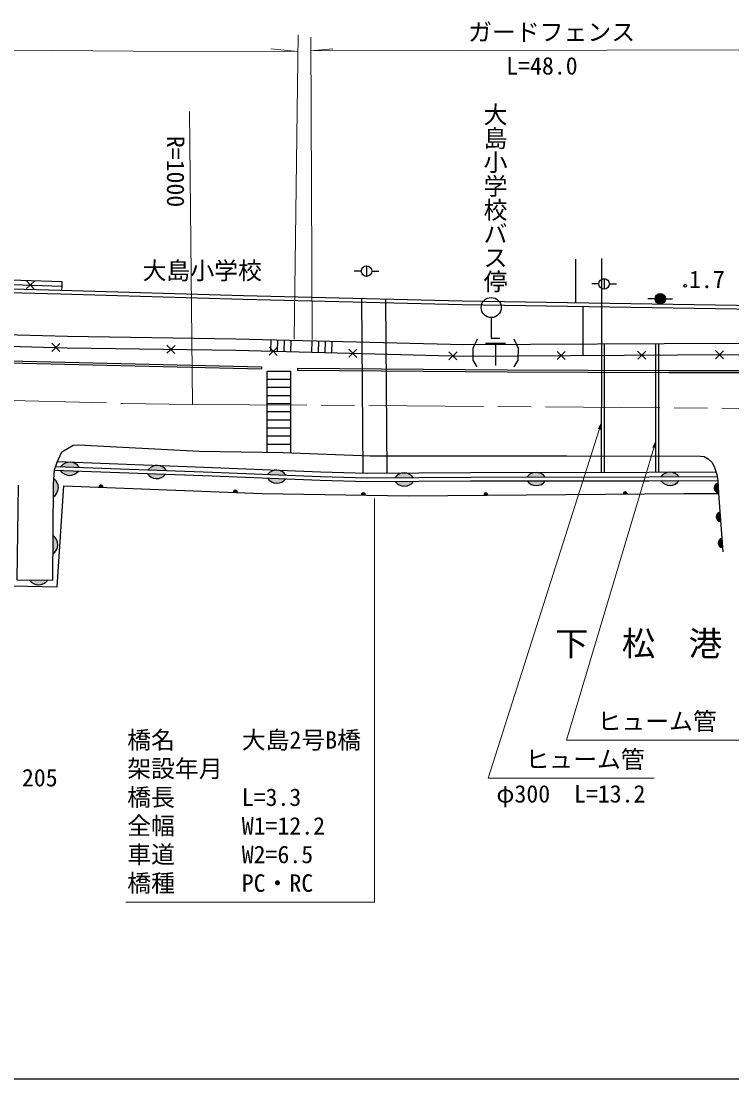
# Model space of a CAD drawing. Units: millimetres at full size, sheet at 1:1000; details may follow other scales. Extents: x 40000 to 680000, y 20000 to 380000.
# Drawn here: x 289460 to 363934, y 205000 to 315857 of the extents above; entities that cross this region are included whole.
import ezdxf
from ezdxf.enums import TextEntityAlignment as Align

# ---------------------------------------------------------------- set-up
doc = ezdxf.new("R2010")
doc.units = ezdxf.units.MM
doc.header["$LTSCALE"] = 1000
doc.linetypes.add('CHAIN', pattern=[18.5, 12, -1.5, 3.5, -1.5])
for name, color, linetype, lineweight in [('M-BGD', 7, 'Continuous', 25), ('M-BMK', 2, 'CHAIN', 13), ('M-STR-HTXT', 7, 'Continuous', 13), ('M-STR-STRC', 7, 'Continuous', 25), ('M-TTL-BAND', 7, 'Continuous', 25)]:
    doc.layers.add(name, color=color, linetype=linetype, lineweight=lineweight)
doc.layers.add('M-BMK-HTXT', color=7, linetype='Continuous')
doc.styles.add('@ＭＳ ゴシック', font='')
doc.styles.add('ＭＳ ゴシック', font='')
doc.styles.get('@ＭＳ ゴシック').set_extended_font_data('@MS Gothic')
doc.styles.get('ＭＳ ゴシック').set_extended_font_data('MS Gothic')

# ---------------------------------------------------------------- blocks, each defined once
blk = doc.blocks.new('open_arrow')
at = {"color": 0, "linetype": 'Continuous', "lineweight": -2}
blk.add_lwpolyline([(7.5, 1.25), (0, 0), (7.5, -1.25)], dxfattribs=at)

msp = doc.modelspace()

# ---------------------------------------------------------------- hatches: boundary and pattern name
at = {"layer": 'M-BGD'}
for points in [[(356982, 286763, 1), (355882, 286763, 0.41421), (356432, 286213, 0.41421)], [(295540, 269104, 0.51219), (293622, 269175)], [(293556, 268777, 0.51219), (295474, 268706)], [(302682, 268439, 0.51219), (304599, 268368)], [(304693, 268765, 0.51219), (302776, 268836)], [(317206, 268281, 0.51219), (315289, 268357)], [(330552, 268023, 0.51219), (328633, 268010)], [(344372, 268070, 0.51219), (342453, 268068)], [(358412, 268100, 0.51219), (356493, 268089)], [(292839, 265990, 0.51219), (292895, 267908)], [(298033, 266996, 0.4608), (297841, 267238, 0.4608), (297632, 267011)], [(315279, 267957, 0.51219), (317197, 267881)], [(328661, 267610, 0.51219), (330580, 267623)], [(342479, 267668, 0.51219), (344398, 267670)], [(356508, 267689, 0.51219), (358427, 267701)], [(362471, 267438, 0.82183), (362529, 266449)], [(312111, 266464, 0.4608), (311919, 266707, 0.4608), (311709, 266480)], [(325518, 266188, 0.4608), (325321, 266427, 0.4608), (325116, 266195)], [(338359, 266181, 0.4608), (338157, 266414, 0.4608), (337958, 266178)], [(352953, 266299, 0.4608), (352751, 266533, 0.4608), (352552, 266296)], [(362676, 264399, 0.82183), (362748, 263410)], [(292795, 260028, 0.51219), (292809, 261947)], [(362874, 261668, 0.82183), (362946, 260680)], [(290330, 257283, 0.51219), (292249, 257266)]]:
    msp.add_hatch(color=256, dxfattribs=at).paths.add_polyline_path(points)

# ---------------------------------------------------------------- linework, layer by layer
for p, q in [((347599, 286359), (347599, 290900)), ((350294, 286316), (350294, 290983)), ((325101, 289661), (324351, 289661)), ((325651, 290211), (325651, 289111)), ((326201, 289661), (326951, 289661)), ((289996, 287789), (290865, 288601)), ((290834, 287756), (290017, 288630)), ((350004, 288321), (349254, 288321)), ((350554, 288871), (350554, 287771)), ((351104, 288321), (351854, 288321)), ((325302, 268504), (325176, 286805)), ((327802, 268521), (327677, 286744)), ((350299, 282031), (350294, 286316)), ((355882, 286763), (355132, 286763)), ((356982, 286763), (357732, 286763)), ((348330, 285947), (348334, 280821)), ((338719, 284793), (338719, 282619)), ((292659, 281249), (293515, 282074)), ((293497, 281229), (292667, 282090)), ((304735, 281049), (305588, 281878)), ((305573, 281032), (304740, 281890)), ((315462, 280852), (316324, 281671)), ((316300, 280826), (315475, 281693)), ((315635, 281264), (315665, 282464)), ((316334, 281246), (316365, 282446)), ((317034, 281229), (317064, 282428)), ((317734, 281211), (317764, 282411)), ((319932, 281156), (319962, 282355)), ((320632, 281138), (320662, 282338)), ((321331, 281120), (321362, 282320)), ((322031, 281103), (322062, 282302)), ((338116, 282108), (340210, 282108)), ((338719, 282619), (339609, 282619)), ((339163, 282108), (339163, 279754)), ((350285, 268576), (350299, 282031)), ((350585, 268576), (350599, 282033)), ((355985, 268586), (355985, 282061)), ((356285, 268588), (356285, 282063)), ((323788, 280642), (324650, 281461)), ((324626, 280616), (323802, 281483)), ((335130, 280362), (334284, 281207)), ((334292, 280366), (335133, 281207)), ((346463, 280389), (345613, 281231)), ((345625, 280390), (346461, 281235)), ((354906, 280434), (354056, 281275)), ((354068, 280435), (354904, 281280)), ((363054, 280475), (362209, 281322)), ((362216, 280481), (363058, 281320)), ((362534, 266363), (362979, 260230))]:
    msp.add_line(p, q, dxfattribs=at)
for points in [[(272213, 293659), (272213, 288816), (293700, 288079)], [(254548, 288759), (271949, 288252), (293587, 287676), (312747, 287108), (335667, 286549), (373254, 285951), (385576, 285872), (398285, 285882), (415728, 286131), (420855, 286105), (453474, 286044), (480155, 285975), (494087, 285929), (517347, 286600), (547871, 287807), (552320, 288057), (559381, 288527)], [(272213, 289255), (293730, 288582), (293713, 288079), (293701, 287673)], [(271938, 287852), (293576, 287276), (312736, 286708), (335659, 286149), (373249, 285551), (385575, 285472), (398288, 285482), (415730, 285731), (420853, 285705)], [(253624, 284067), (273339, 283416), (294300, 282824), (311963, 282557), (335852, 281955), (363816, 282103), (413656, 281909), (444162, 281781), (477168, 281938), (501049, 281939), (521932, 282381), (551807, 283347), (559390, 283777)], [(233640, 283487), (253585, 282868), (273303, 282217), (294274, 281624), (311939, 281357), (335840, 280755), (363817, 280903), (413651, 280709), (444163, 280581), (477171, 280738), (501062, 280739), (521964, 281181), (551860, 282149), (559392, 282570)], [(337248, 282532), (336791, 281538), (336799, 280312), (337225, 279609)], [(341074, 282561), (341530, 281567), (341522, 280341), (341096, 279638)], [(292849, 267283), (292955, 268818), (293234, 269638), (293736, 270704), (294904, 271424), (295475, 271450), (308100, 270791), (316927, 270659), (326016, 270313), (346645, 270288), (360638, 270269), (361050, 270227), (361466, 269978), (361855, 269582), (362118, 269070), (362348, 268345), (362456, 267691), (362534, 266363)], [(293258, 269689), (309524, 269086), (320836, 268638), (325734, 268491), (336538, 268562), (355235, 268581), (362260, 268624)], [(292953, 268799), (309489, 268187), (320804, 267738), (325723, 267591), (336542, 267662), (355238, 267681), (362450, 267725)], [(293083, 269195), (309505, 268587), (320818, 268138), (325728, 267991), (336540, 268062), (355237, 268081), (362385, 268124)], [(288087, 267315), (288560, 256677), (293242, 256564), (293918, 267151)], [(289154, 267238), (289003, 257295), (292775, 257261), (292849, 267283)], [(293918, 267151), (314725, 266366), (330048, 266114), (358897, 266347), (362534, 266363)]]:
    msp.add_lwpolyline(points, dxfattribs=at)
for centre, radius in [((325651, 289661), 550), ((350554, 288321), 550), ((359046, 288131), 150), ((356432, 286763), 550), ((338719, 285843), 1050)]:
    msp.add_circle(centre, radius, dxfattribs=at)
for centre, radius, start, end in [((294555, 268449), 1182, 33.6365, 142.12165), ((294541, 269432), 1182, 213.6365, 322.12165), ((303666, 269094), 1182, 213.6365, 322.12165), ((303709, 268110), 1182, 33.6365, 142.12165), ((316220, 267629), 1182, 33.48766, 141.97282), ((329597, 267325), 1182, 36.1299, 144.61505), ((343413, 267378), 1182, 35.81776, 144.30292), ((357457, 267404), 1182, 36.10388, 144.58904), ((292177, 266969), 1182, 304.09706, 52.58221), ((297834, 267035), 203, 348.8776, 186.80098), ((316265, 268610), 1182, 213.48766, 321.97282), ((329616, 268307), 1182, 216.1299, 324.61505), ((343438, 268360), 1182, 215.81776, 324.30292), ((357463, 268386), 1182, 216.10388, 324.58904), ((362597, 266950), 505, 104.53923, 262.19742), ((311911, 266504), 203, 348.8776, 186.80098), ((325317, 266223), 203, 350.09625, 188.01964), ((338158, 266211), 203, 351.50189, 189.42528), ((352752, 266329), 203, 351.50189, 189.42528), ((362810, 263912), 505, 105.31822, 262.97641), ((292111, 260993), 1182, 305.33156, 53.81671), ((363008, 261181), 505, 105.31822, 262.97641), ((291295, 257965), 1182, 215.2529, 323.73805)]:
    msp.add_arc(centre, radius, start, end, dxfattribs=at)
at = {"layer": 'M-BMK'}
msp.add_lwpolyline([(68526, 279454), (110455, 280204), (142251, 280328), (167514, 279922), (198860, 279058), (227411, 277771), (245628, 276962), (267912, 276641), (300117, 275795), (307402, 275694), (368588, 275259), (468958, 274980), (559407, 274841)], dxfattribs=at)
at = {"layer": 'M-STR-HTXT'}
for p, q in [((318067, 282539), (318474, 314408)), ((319969, 282484), (319810, 314189)), ((318452, 312667), (315614, 312960)), ((319817, 312731), (322121, 312972)), ((319817, 312731), (368214, 312866)), ((307402, 275694), (307112, 306376)), ((326504, 265819), (326491, 223501)), ((326491, 223501), (300413, 223501))]:
    msp.add_line(p, q, dxfattribs=at)
for points in [[(235038, 313253), (263255, 313009), (301189, 312714), (318452, 312667)], [(350291, 273807), (338397, 236525), (355801, 236525)], [(355985, 271848), (346604, 240514), (382101, 240514)]]:
    msp.add_lwpolyline(points, dxfattribs=at)
at = {"layer": 'M-STR-STRC'}
for p, q in [((314654, 279610), (314649, 279410)), ((318428, 279490), (318426, 279290)), ((315227, 270684), (315227, 279184)), ((315227, 279184), (317727, 279184)), ((315227, 278334), (317727, 278334)), ((317727, 270628), (317727, 279184)), ((315227, 277484), (317727, 277484)), ((315227, 276634), (317727, 276634)), ((315227, 275784), (317727, 275784)), ((315227, 274934), (317727, 274934)), ((315227, 274084), (317727, 274084)), ((315227, 273234), (317727, 273234)), ((315227, 272384), (317727, 272384)), ((315227, 271534), (317727, 271534))]:
    msp.add_line(p, q, dxfattribs=at)
for points in [[(229500, 281333), (247732, 280972), (268945, 280468), (288148, 280046), (314649, 279410)], [(229504, 281533), (247737, 281172), (268950, 280668), (288153, 280246), (314654, 279610)], [(318426, 279290), (340421, 279109), (357342, 279030), (395630, 279033), (430437, 278975), (464480, 278931), (490716, 278934), (514719, 279166), (533550, 279734), (545658, 280059), (559397, 279957)], [(318428, 279490), (340423, 279309), (357343, 279230), (395630, 279233), (430437, 279175), (464480, 279131), (490715, 279134), (514715, 279366), (533544, 279934), (545656, 280259), (559397, 280157)]]:
    msp.add_lwpolyline(points, dxfattribs=at)
at = {"layer": 'M-TTL-BAND'}
msp.add_line((40000, 205000), (579000, 205000), dxfattribs=at)

# ---------------------------------------------------------------- block references
at = {"layer": 'M-STR-HTXT', "xscale": 100, "yscale": 100}
for p, rotation in [((350291, 273807), 252.3), ((355985, 271848), 253.3)]:
    msp.add_blockref('open_arrow', p, dxfattribs=dict(at, rotation=rotation))

# ---------------------------------------------------------------- texts
at = {"layer": 'M-BGD', "style": 'ＭＳ ゴシック'}
for s, p in [('1.7', (361321, 287323)), ('205', (291412, 235100))]:
    msp.add_text(s, height=1833, dxfattribs=at).set_placement(p, align=Align.BOTTOM_CENTER)
at = {"layer": 'M-BMK-HTXT', "style": '@ＭＳ ゴシック'}
msp.add_text('大島小学校バス停', height=1833, rotation=270, dxfattribs=at).set_placement((337673, 297345), align=Align.BOTTOM_CENTER)
at = {"layer": 'M-BMK-HTXT', "style": 'ＭＳ ゴシック'}
for s, height, p in [('大島小学校', 1833, (308442, 288243)), ('下\u3000松\u3000港', 2566, (354154, 248575))]:
    msp.add_text(s, height=height, dxfattribs=at).set_placement(p, align=Align.BOTTOM_CENTER)
for s, p in [('橋名', (300576, 239053)), ('大島2号B橋', (312576, 239053)), ('架設年月', (300576, 236053)), ('橋長', (300576, 233053)), ('L=3.3', (312576, 233053)), ('全幅', (300576, 230053)), ('W1=12.2', (312576, 230053)), ('車道', (300576, 227053)), ('W2=6.5', (312576, 227053)), ('橋種', (300576, 224053)), ('PC・RC', (312576, 224053))]:
    msp.add_text(s, height=1833, dxfattribs=at).set_placement(p, align=Align.BOTTOM_LEFT)
at = {"layer": 'M-STR-HTXT', "style": 'ＭＳ ゴシック'}
for s, p in [('ガードフェンス', (345045, 313247)), ('L=48.0', (344034, 309711)), ('φ300\u3000L=13.2', (347067, 233409))]:
    msp.add_text(s, height=1833, dxfattribs=at).set_placement(p, align=Align.BOTTOM_CENTER)
msp.add_text('R=1000', height=1833, rotation=270, dxfattribs=at).set_placement((304189, 300094), align=Align.BOTTOM_CENTER)
for s, p in [('ヒューム管\u3000φ300\u3000L=13.2', (349851, 241014)), ('ヒューム管', (342301, 237025))]:
    msp.add_text(s, height=1833, dxfattribs=at).set_placement(p, align=Align.BOTTOM_LEFT)

doc.saveas('drawing.dxf')
